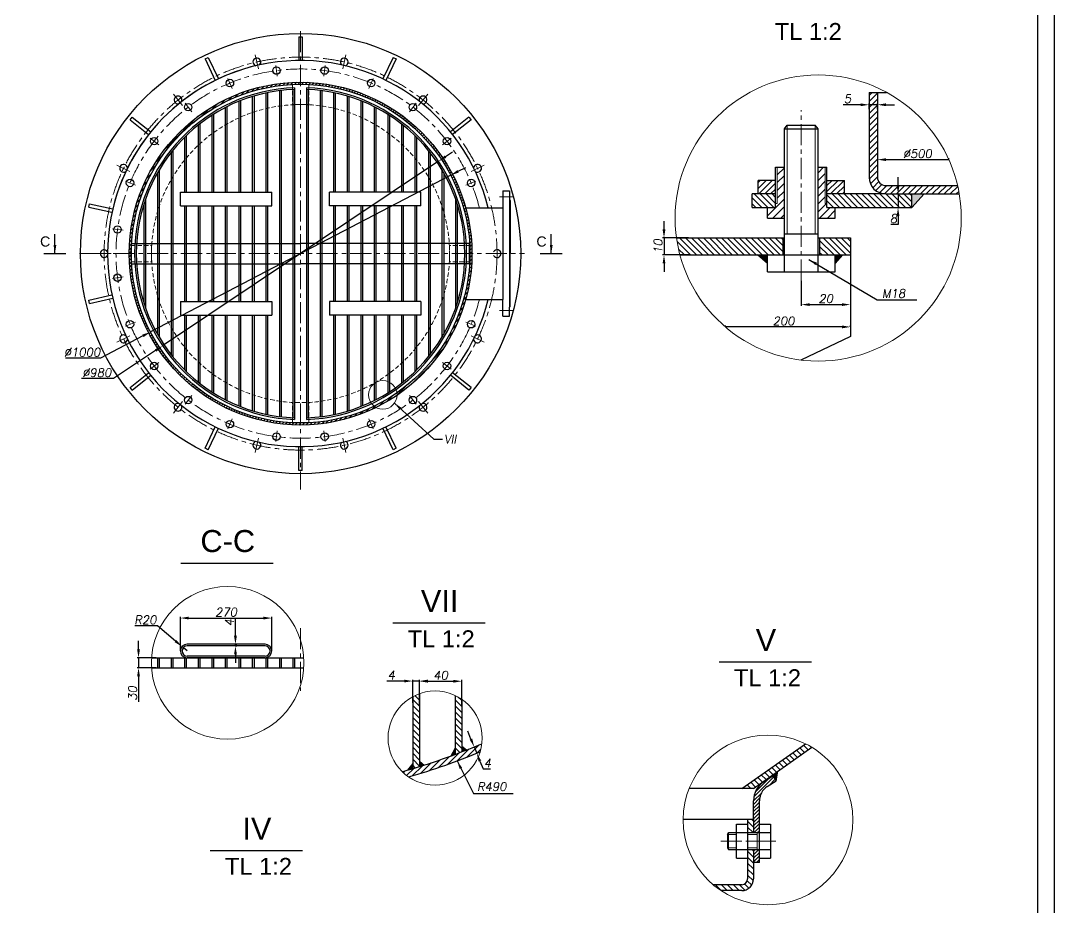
# Model space of a CAD drawing. Header units: inches. Extents: x -9 to 5931, y 0 to 8400.
# Drawn here: x 2879 to 5931, y 3223 to 5841 of the extents above; entities that cross this region are included whole.
import ezdxf

# ---------------------------------------------------------------- set-up
doc = ezdxf.new("R2010")
doc.units = ezdxf.units.IN
doc.header["$LTSCALE"] = 50
doc.header["$MEASUREMENT"] = 0
doc.linetypes.add('CENTER', pattern=[2, 1.25, -0.25, 0.25, -0.25])
doc.linetypes.add('HIDDEN', pattern=[0.375, 0.25, -0.125])
doc.layers.get('0').update_dxf_attribs({"plot": 0})
for name, color, linetype, lineweight in [('Dam', 2, 'Continuous', 30), ('Khuat', 6, 'HIDDEN', 13), ('kthuoc', 3, 'Continuous', 13), ('manh', 4, 'Continuous', 13), ('Tam', 1, 'CENTER', 13)]:
    doc.layers.add(name, color=color, linetype=linetype, lineweight=lineweight)
doc.styles.add('chu2.5', font='txt.shx', dxfattribs={"oblique": 10, "height": 25})
doc.styles.add('chu50', font='VNARIAL.ttf', dxfattribs={"height": 50})
doc.styles.add('chu65', font='VNARIAL.ttf', dxfattribs={"height": 65})
doc.dimstyles.new('Copy of kichthuoc2.5', dxfattribs={"dimtxt": 25, "dimasz": 25, "dimexe": 4, "dimexo": 0, "dimgap": 5, "dimtad": 1, "dimdec": 0, "dimzin": 0, "dimdsep": 46, "dimtxsty": 'chu2.5', "dimcen": 5, "dimclrd": 256, "dimclre": 256, "dimclrt": 256, "dimadec": 0, "dimazin": 0, "dimtfac": 1, "dimtdec": 0, "dimtmove": 0, "dimatfit": 0, "dimfxl": 0, "dimtolj": 1, "dimtzin": 0, "dimarcsym": 0})
doc.dimstyles.new('kichthuoc2.5', dxfattribs={"dimtxt": 25, "dimasz": 25, "dimexe": 4, "dimexo": 0, "dimgap": 5, "dimtad": 1, "dimtoh": 1, "dimdec": 0, "dimzin": 0, "dimdsep": 46, "dimtxsty": 'chu2.5', "dimcen": 5, "dimclrd": 256, "dimclre": 256, "dimclrt": 256, "dimadec": 0, "dimazin": 0, "dimtfac": 1, "dimtdec": 0, "dimtmove": 0, "dimatfit": 0, "dimfxl": 0, "dimtolj": 1, "dimtzin": 0, "dimarcsym": 0})
pattern_1 = [(45, (22835.067, -263.662), (-8.838835, 8.838835), [])]
pattern_2 = [(45, (-20.5485, 478.963), (-5.303301, 5.303301), [])]

# ---------------------------------------------------------------- blocks, each defined once
blk = doc.blocks.new('*D56')
at = {"layer": 'DEFPOINTS', "color": 0}
for p in [(4148.6, 5384.5), (3262.1, 4921.7)]:
    blk.add_point(p, dxfattribs=at)
at = {"layer": 'kthuoc', "lineweight": -2}
for p, q in [((4170.7, 5396.1), (4192.9, 5407.7)), ((4148.6, 5384.5), (3262.1, 4921.7)), ((3240, 4910.1), (3114.6, 4844.6)), ((3114.6, 4844.6), (3011.5, 4844.6))]:
    blk.add_line(p, q, dxfattribs=at)
at = {"layer": 'kthuoc'}
for points in [[(4168.8, 5399.8), (4172.7, 5392.4), (4148.6, 5384.5)], [(3238, 4913.8), (3241.9, 4906.4), (3262.1, 4921.7)]]:
    blk.add_solid(points, dxfattribs=at)
at = {"layer": 'kthuoc', "insert": (3060.5, 4862.1), "char_height": 25, "attachment_point": 5, "style": 'chu2.5'}
blk.add_mtext('\\A1;∅1000', dxfattribs=at)
blk = doc.blocks.new('*D55')
at = {"layer": 'DEFPOINTS', "color": 0}
for p in [(4112.7, 5425.5), (3298, 4880.7)]:
    blk.add_point(p, dxfattribs=at)
at = {"layer": 'kthuoc', "lineweight": -2}
for p, q in [((4133.5, 5439.4), (4154.2, 5453.3)), ((4112.7, 5425.5), (3298, 4880.7)), ((3277.3, 4866.8), (3153.5, 4784)), ((3153.5, 4784), (3058.8, 4784))]:
    blk.add_line(p, q, dxfattribs=at)
at = {"layer": 'kthuoc'}
for points in [[(4131.1, 5442.8), (4135.8, 5435.9), (4112.7, 5425.5)], [(3274.9, 4870.3), (3279.6, 4863.4), (3298, 4880.7)]]:
    blk.add_solid(points, dxfattribs=at)
at = {"layer": 'kthuoc', "insert": (3103.6, 4801.5), "char_height": 25, "attachment_point": 5, "style": 'chu2.5'}
blk.add_mtext('\\A1;∅980', dxfattribs=at)
blk = doc.blocks.new('*D54')
at = {"layer": 'DEFPOINTS', "color": 0}
for p in [(3513.1, 4000), (3513.1, 4000), (3513.1, 3995)]:
    blk.add_point(p, dxfattribs=at)
at = {"layer": 'kthuoc', "lineweight": -2}
for p, q in [((3513.1, 4025), (3513.1, 4076.7)), ((3513.1, 4000), (3517.1, 4000)), ((3513.1, 3995), (3513.1, 4000)), ((3513.1, 3995), (3517.1, 3995)), ((3513.1, 3970), (3513.1, 3945))]:
    blk.add_line(p, q, dxfattribs=at)
at = {"layer": 'kthuoc'}
for points in [[(3508.9, 4025), (3517.3, 4025), (3513.1, 4000)], [(3508.9, 3970), (3517.3, 3970), (3513.1, 3995)]]:
    blk.add_solid(points, dxfattribs=at)
at = {"layer": 'kthuoc', "insert": (3495.6, 4063.4), "char_height": 25, "attachment_point": 5, "rotation": 90, "style": 'chu2.5'}
blk.add_mtext('\\A1;4', dxfattribs=at)
blk = doc.blocks.new('*D53')
at = {"layer": 'DEFPOINTS', "color": 0}
for p in [(3620.4, 4077.2), (3350.4, 3980), (3620.4, 3980)]:
    blk.add_point(p, dxfattribs=at)
at = {"layer": 'kthuoc', "lineweight": -2}
for p, q in [((3350.4, 3980), (3350.4, 4081.2)), ((3375.4, 4077.2), (3595.4, 4077.2)), ((3620.4, 3980), (3620.4, 4081.2))]:
    blk.add_line(p, q, dxfattribs=at)
at = {"layer": 'kthuoc'}
for points in [[(3375.4, 4081.4), (3375.4, 4073), (3350.4, 4077.2)], [(3595.4, 4081.4), (3595.4, 4073), (3620.4, 4077.2)]]:
    blk.add_solid(points, dxfattribs=at)
at = {"layer": 'kthuoc', "insert": (3485.4, 4094.7), "char_height": 25, "attachment_point": 5, "style": 'chu2.5'}
blk.add_mtext('\\A1;270', dxfattribs=at)
blk = doc.blocks.new('*D52')
at = {"layer": 'DEFPOINTS', "color": 0}
for p in [(3355.2, 3993), (3370.4, 3980)]:
    blk.add_point(p, dxfattribs=at)
at = {"layer": 'kthuoc', "lineweight": -2}
for p, q in [((3283.4, 4054.3), (3215.9, 4054.3)), ((3336.1, 4009.3), (3283.4, 4054.3)), ((3370.4, 3980), (3355.2, 3993))]:
    blk.add_line(p, q, dxfattribs=at)
at = {"layer": 'kthuoc'}
blk.add_solid([(3338.8, 4012.4), (3333.4, 4006.1), (3355.2, 3993)], dxfattribs=at)
at = {"layer": 'kthuoc', "insert": (3247.2, 4071.8), "char_height": 25, "attachment_point": 5, "style": 'chu2.5'}
blk.add_mtext('\\A1;R20', dxfattribs=at)
blk = doc.blocks.new('*D51')
at = {"layer": 'DEFPOINTS', "color": 0}
for p in [(3279.5, 3960), (3226.9, 3930), (3279.5, 3930)]:
    blk.add_point(p, dxfattribs=at)
at = {"layer": 'kthuoc', "lineweight": -2}
for p, q in [((3226.9, 3985), (3226.9, 4010)), ((3279.5, 3960), (3222.9, 3960)), ((3226.9, 3960), (3226.9, 3930)), ((3279.5, 3930), (3222.9, 3930)), ((3226.9, 3905), (3226.9, 3829.6))]:
    blk.add_line(p, q, dxfattribs=at)
at = {"layer": 'kthuoc'}
for points in [[(3222.8, 3985), (3231.1, 3985), (3226.9, 3960)], [(3222.8, 3905), (3231.1, 3905), (3226.9, 3930)]]:
    blk.add_solid(points, dxfattribs=at)
at = {"layer": 'kthuoc', "insert": (3209.4, 3854.8), "char_height": 25, "attachment_point": 5, "rotation": 90, "style": 'chu2.5'}
blk.add_mtext('\\A1;30', dxfattribs=at)
blk = doc.blocks.new('*D4')
at = {"layer": 'DEFPOINTS', "color": 0}
for p in [(4207.1, 3692.5), (4214.6, 3674), (4225.4, 3678.3)]:
    blk.add_point(p, dxfattribs=at)
at = {"layer": 'manh', "lineweight": -2}
for p, q in [((4208.5, 3720), (4199.1, 3743.2)), ((4207.1, 3692.5), (4221.6, 3698.3)), ((4217.9, 3696.8), (4225.4, 3678.3)), ((4214.6, 3674), (4229.1, 3679.8)), ((4234.7, 3655.1), (4244.1, 3631.9)), ((4244.1, 3631.9), (4265.8, 3631.9))]:
    blk.add_line(p, q, dxfattribs=at)
at = {"layer": 'manh'}
for points in [[(4212.3, 3721.6), (4204.6, 3718.4), (4217.9, 3696.8)], [(4238.6, 3656.7), (4230.9, 3653.6), (4225.4, 3678.3)]]:
    blk.add_solid(points, dxfattribs=at)
at = {"layer": 'manh', "insert": (4257.4, 3649.4), "char_height": 25, "attachment_point": 5, "style": 'chu2.5'}
blk.add_mtext('\\A1;4', dxfattribs=at)
blk = doc.blocks.new('*D34')
at = {"layer": 'DEFPOINTS', "color": 0}
for p in [(4036.5, 3891.3), (4036.5, 3827.1), (4056.5, 3820.8)]:
    blk.add_point(p, dxfattribs=at)
at = {"layer": 'manh', "lineweight": -2}
for p, q in [((4011.5, 3891.3), (3959.8, 3891.3)), ((4036.5, 3827.1), (4036.5, 3895.3)), ((4056.5, 3891.3), (4036.5, 3891.3)), ((4056.5, 3820.8), (4056.5, 3895.3)), ((4081.5, 3891.3), (4106.5, 3891.3))]:
    blk.add_line(p, q, dxfattribs=at)
at = {"layer": 'manh'}
for points in [[(4011.5, 3895.4), (4011.5, 3887.1), (4036.5, 3891.3)], [(4081.5, 3895.4), (4081.5, 3887.1), (4056.5, 3891.3)]]:
    blk.add_solid(points, dxfattribs=at)
at = {"layer": 'manh', "insert": (3973.2, 3908.8), "char_height": 25, "attachment_point": 5, "style": 'chu2.5'}
blk.add_mtext('\\A1;4', dxfattribs=at)
blk = doc.blocks.new('*D33')
at = {"layer": 'DEFPOINTS', "color": 0}
for p in [(4181.5, 3890.7), (4056.5, 3820.8), (4181.5, 3820.8)]:
    blk.add_point(p, dxfattribs=at)
at = {"layer": 'manh', "lineweight": -2}
for p, q in [((4056.5, 3820.8), (4056.5, 3894.7)), ((4081.5, 3890.7), (4156.5, 3890.7)), ((4181.5, 3820.8), (4181.5, 3894.7))]:
    blk.add_line(p, q, dxfattribs=at)
at = {"layer": 'manh'}
for points in [[(4081.5, 3894.9), (4081.5, 3886.5), (4056.5, 3890.7)], [(4156.5, 3894.9), (4156.5, 3886.5), (4181.5, 3890.7)]]:
    blk.add_solid(points, dxfattribs=at)
at = {"layer": 'manh', "insert": (4119, 3908.2), "char_height": 25, "attachment_point": 5, "style": 'chu2.5'}
blk.add_mtext('\\A1;40', dxfattribs=at)
blk = doc.blocks.new('*D26')
at = {"layer": 'DEFPOINTS', "color": 0}
for p in [(5183.7, 5073), (5328.7, 5073), (5328.7, 5002.5)]:
    blk.add_point(p, dxfattribs=at)
at = {"layer": 'manh', "lineweight": -2}
for p, q in [((5183.7, 5073), (5183.7, 4998.5)), ((5328.7, 5073), (5328.7, 4998.5)), ((5208.7, 5002.5), (5303.7, 5002.5))]:
    blk.add_line(p, q, dxfattribs=at)
at = {"layer": 'manh'}
for points in [[(5208.7, 5006.7), (5208.7, 4998.3), (5183.7, 5002.5)], [(5303.7, 5006.7), (5303.7, 4998.3), (5328.7, 5002.5)]]:
    blk.add_solid(points, dxfattribs=at)
at = {"layer": 'manh', "insert": (5256.2, 5020), "char_height": 25, "attachment_point": 5, "style": 'chu2.5'}
blk.add_mtext('\\A1;20', dxfattribs=at)
blk = doc.blocks.new('*D25')
at = {"layer": 'DEFPOINTS', "color": 0}
for p in [(4959.5, 4936.7), (4959.5, 4936.7), (5328.7, 4936.7)]:
    blk.add_point(p, dxfattribs=at)
at = {"layer": 'manh', "lineweight": -2}
for p, q in [((4959.5, 4936.7), (4959.5, 4940.7)), ((5303.7, 4936.7), (4959.5, 4936.7)), ((5328.7, 4936.7), (5328.7, 4940.7))]:
    blk.add_line(p, q, dxfattribs=at)
at = {"layer": 'manh'}
blk.add_solid([(5303.7, 4940.9), (5303.7, 4932.5), (5328.7, 4936.7)], dxfattribs=at)
at = {"layer": 'manh', "insert": (5131.6, 4954.2), "char_height": 25, "attachment_point": 5, "style": 'chu2.5'}
blk.add_mtext('\\A1;200', dxfattribs=at)
blk = doc.blocks.new('_None')
blk = doc.blocks.new('*D3')
at = {"layer": 'DEFPOINTS', "color": 0}
for p in [(5469, 5329.1), (5438.3, 5289.1), (5469.4, 5289.1)]:
    blk.add_point(p, dxfattribs=at)
at = {"layer": 'manh', "lineweight": -2}
for p, q in [((5469.4, 5354.1), (5469.4, 5379.1)), ((5469, 5329.1), (5473.4, 5329.1)), ((5469.4, 5329.1), (5469.4, 5289.1)), ((5438.3, 5289.1), (5473.4, 5289.1)), ((5469.4, 5264.1), (5469.4, 5239.1)), ((5469.4, 5239.1), (5447.8, 5239.1))]:
    blk.add_line(p, q, dxfattribs=at)
at = {"layer": 'manh'}
for points in [[(5465.3, 5354.1), (5473.6, 5354.1), (5469.4, 5329.1)], [(5465.3, 5264.1), (5473.6, 5264.1), (5469.4, 5289.1)]]:
    blk.add_solid(points, dxfattribs=at)
at = {"layer": 'manh', "insert": (5456.1, 5256.6), "char_height": 25, "attachment_point": 5, "style": 'chu2.5'}
blk.add_mtext('\\A1;8', dxfattribs=at)
blk = doc.blocks.new('*D24')
at = {"layer": 'DEFPOINTS', "color": 0}
for p in [(5383.7, 5592.5), (5383.7, 5579.8), (5408.7, 5579.8)]:
    blk.add_point(p, dxfattribs=at)
at = {"layer": 'manh', "lineweight": -2}
for p, q in [((5358.7, 5592.5), (5307, 5592.5)), ((5383.7, 5579.8), (5383.7, 5596.5)), ((5408.7, 5592.5), (5383.7, 5592.5)), ((5408.7, 5579.8), (5408.7, 5596.5)), ((5433.7, 5592.5), (5458.7, 5592.5))]:
    blk.add_line(p, q, dxfattribs=at)
at = {"layer": 'manh'}
for points in [[(5358.7, 5596.6), (5358.7, 5588.3), (5383.7, 5592.5)], [(5433.7, 5596.6), (5433.7, 5588.3), (5408.7, 5592.5)]]:
    blk.add_solid(points, dxfattribs=at)
at = {"layer": 'manh', "insert": (5320.4, 5610), "char_height": 25, "attachment_point": 5, "style": 'chu2.5'}
blk.add_mtext('\\A1;5', dxfattribs=at)
blk = doc.blocks.new('*D2')
at = {"layer": 'DEFPOINTS', "color": 0}
for p in [(5408.7, 5591.5), (5619.2, 5430.5), (5619.2, 5430.5)]:
    blk.add_point(p, dxfattribs=at)
at = {"layer": 'manh', "lineweight": -2}
for p, q in [((5408.7, 5591.5), (5408.7, 5426.5)), ((5619.2, 5430.5), (5619.2, 5434.5)), ((5433.7, 5430.5), (5619.2, 5430.5))]:
    blk.add_line(p, q, dxfattribs=at)
at = {"layer": 'manh'}
blk.add_solid([(5433.7, 5434.6), (5433.7, 5426.3), (5408.7, 5430.5)], dxfattribs=at)
at = {"layer": 'manh', "insert": (5526.5, 5448), "char_height": 25, "attachment_point": 5, "style": 'chu2.5'}
blk.add_mtext('\\A1;%%c500', dxfattribs=at)
blk = doc.blocks.new('*D23')
at = {"layer": 'DEFPOINTS', "color": 0}
for p in [(4851.2, 5199.3), (4778.4, 5149.3), (4853.3, 5149.3)]:
    blk.add_point(p, dxfattribs=at)
at = {"layer": 'manh', "lineweight": -2}
for p, q in [((4778.4, 5224.3), (4778.4, 5249.3)), ((4851.2, 5199.3), (4774.4, 5199.3)), ((4778.4, 5199.3), (4778.4, 5149.3)), ((4853.3, 5149.3), (4774.4, 5149.3)), ((4778.4, 5124.3), (4778.4, 5099.3))]:
    blk.add_line(p, q, dxfattribs=at)
at = {"layer": 'manh'}
for points in [[(4774.2, 5224.3), (4782.5, 5224.3), (4778.4, 5199.3)], [(4774.2, 5124.3), (4782.5, 5124.3), (4778.4, 5149.3)]]:
    blk.add_solid(points, dxfattribs=at)
at = {"layer": 'manh', "insert": (4760.9, 5174.3), "char_height": 25, "attachment_point": 5, "rotation": 90, "style": 'chu2.5'}
blk.add_mtext('\\A1;10', dxfattribs=at)

msp = doc.modelspace()

# ---------------------------------------------------------------- hatches: boundary and pattern name
at = {"layer": 'kthuoc'}
h = msp.add_hatch(dxfattribs=at)
h.set_pattern_fill('ANSI31', color=256, scale=60, style=0)
h.set_pattern_definition([(45, (0, -304.732), (-5.303301, 5.303301), [])])
edge = h.paths.add_edge_path(flags=16)
edge.add_arc((3705.4, 5153.1), 500, 0, 360)
edge = h.paths.add_edge_path()
edge.add_arc((3705.4, 5153.1), 506, 0, 360)
h = msp.add_hatch(dxfattribs=at)
h.set_pattern_fill('ANSI31', color=256, scale=100, angle=90, style=0)
h.paths.add_polyline_path([(5215.1, 3695.7, 0.021115), (5196.5, 3705.9), (5008.6, 3574.2), (5042.8, 3574.2)])
h = msp.add_hatch(dxfattribs=at)
h.set_pattern_fill('ANSI31', color=256, scale=60, style=0)
h.set_pattern_definition(pattern_2)
h.paths.add_polyline_path([(5060.3, 3537.8, -0.252264), (5082.8, 3579.6), (5109.1, 3596.9), (5099.5, 3611.5), (5073.2, 3594.2, 0.252264), (5042.8, 3537.8), (5042.8, 3482.5), (5042.8, 3443.7), (5060.3, 3443.7)])
msp.add_hatch(color=256, dxfattribs=at).paths.add_polyline_path([(5114.7, 3624.9), (5096.3, 3611.9), (5097.5, 3610.2), (5099.5, 3611.5), (5109.1, 3596.9)])
h = msp.add_hatch(dxfattribs=at)
h.set_pattern_fill('ANSI31', color=256, scale=100, angle=90, style=0)
h.paths.add_polyline_path([(5042.8, 3482.5), (5025.3, 3482.5), (5025.3, 3443.7), (5042.8, 3443.7)])
h = msp.add_hatch(dxfattribs=at)
h.set_pattern_fill('ANSI31', color=256, scale=100, angle=90, style=0)
h.paths.add_polyline_path([(5042.8, 3307.5), (5042.8, 3393.7), (5025.3, 3393.7), (5025.3, 3368.7), (5025.3, 3307.5, -0.414214), (5007.8, 3290), (4923.7, 3290, 0.029148), (4947.1, 3272.5), (5007.8, 3272.5, 0.414214)])
h = msp.add_hatch(dxfattribs=at)
h.set_pattern_fill('ANSI31', color=256, scale=60, style=0)
h.set_pattern_definition(pattern_2)
h.paths.add_polyline_path([(5060.3, 3393.7), (5042.8, 3393.7), (5042.8, 3355.3), (5060.3, 3355.3)])
at = {"layer": 'manh'}
h = msp.add_hatch(dxfattribs=at)
h.set_pattern_fill('ANSI31', color=256, scale=100, style=0)
h.set_pattern_definition(pattern_1)
h.paths.add_polyline_path([(5408.7, 5629.1), (5383.7, 5629.1), (5383.7, 5379.1, 0.414214), (5433.7, 5329.1), (5650, 5329.1, 0.0151), (5645, 5354.1), (5433.7, 5354.1, -0.414214), (5408.7, 5379.1)])
h = msp.add_hatch(dxfattribs=at)
h.set_pattern_fill('ANSI31', color=256, scale=130, style=0)
h.set_pattern_definition([(45, (22835.067, -263.662), (-11.490485, 11.490485), [])])
h.paths.add_polyline_path([(5133.7, 5301), (5107.9, 5301), (5107.9, 5289.1), (5083.7, 5289.1), (5083.7, 5258), (5133.7, 5258)])
h.paths.add_polyline_path([(5133.7, 5407.8), (5112.9, 5407.8), (5112.9, 5301), (5133.7, 5301)])
h.paths.add_polyline_path([(5254.5, 5407.8), (5233.7, 5407.8), (5233.7, 5301), (5254.5, 5301)])
h.paths.add_polyline_path([(5259.5, 5289.1), (5259.5, 5301), (5233.7, 5301), (5233.7, 5258), (5283.7, 5258), (5283.7, 5289.1)])
h = msp.add_hatch(dxfattribs=at)
h.set_pattern_fill('ANSI31', color=256, scale=100, style=0)
h.set_pattern_definition(pattern_1)
h.paths.add_polyline_path([(5056.1, 5369.1), (5056.1, 5329.1), (5107.9, 5329.1), (5107.9, 5369.1)])
h.paths.add_polyline_path([(5259.5, 5369.1), (5259.5, 5329.1), (5311.3, 5329.1), (5311.3, 5369.1)])
h = msp.add_hatch(dxfattribs=at)
h.set_pattern_fill('ANSI31', color=256, scale=100, angle=90, style=0)
h.set_pattern_definition([(135, (22835.067, -263.662), (-8.838835, -8.838835), [])])
h.paths.add_polyline_path([(5509.7, 5289.1), (5509.7, 5329.1), (5433.7, 5329.1), (5259.5, 5329.1), (5259.5, 5289.1)])
h.paths.add_polyline_path([(5038.5, 5289.1), (5107.9, 5289.1), (5107.9, 5329.1), (5038.5, 5329.1)])
for points in [[(5546.1, 5329.1), (5509.7, 5329.1), (5509.7, 5289.1)], [(5083.7, 5149.3), (5054, 5149.3), (5083.7, 5124.3)], [(5306, 5149.3), (5283.7, 5149.3), (5283.7, 5124.3)], [(4161.5, 3693.9), (4148.9, 3670, 0.001741), (4161.5, 3674.7)], [(4181.5, 3682.3, 0.001949), (4195.5, 3687.8), (4181.5, 3699.1)], [(4036.5, 3647.9), (4020.6, 3628, 0.002145), (4036.5, 3632.6)], [(4069.9, 3642.9), (4056.5, 3654.4), (4056.5, 3638.7, 0.001817)]]:
    msp.add_hatch(color=256, dxfattribs=at).paths.add_polyline_path(points)
h = msp.add_hatch(dxfattribs=at)
h.set_pattern_fill('ANSI31', color=256, scale=100, angle=90, style=0)
h.paths.add_polyline_path([(5129.5, 5149.3), (5129.5, 5199.3), (4815.4, 5199.3, 0.030223), (4825.6, 5149.3)])
h.paths.add_polyline_path([(5328.7, 5149.3), (5328.7, 5199.3), (5237.9, 5199.3), (5237.9, 5149.3)])
h = msp.add_hatch(dxfattribs=at)
h.set_pattern_fill('ANSI31', color=256, scale=100, angle=90, style=0)
h.set_pattern_definition([(135, (23532.133, -243.711), (-8.838835, -8.838835), [])])
h.paths.add_polyline_path([(4056.5, 3854, 0.039435), (4036.5, 3845.2), (4036.5, 3632.6, 0.00271), (4056.5, 3638.7)])
h.paths.add_polyline_path([(4181.5, 3837.3, 0.041589), (4161.5, 3848.8), (4161.5, 3674.7, 0.002775), (4181.5, 3682.3)])
h = msp.add_hatch(dxfattribs=at)
h.set_pattern_fill('ANSI31', color=256, scale=100, style=0)
h.set_pattern_definition([(45, (23532.133, -243.711), (-8.838835, 8.838835), [])])
h.paths.add_polyline_path([(4005.5, 3623.6, 0.043933), (4024.4, 3608.2, 0.028728), (4235.4, 3682.5, 0.043933), (4240.4, 3706.3, -0.032318)])

# ---------------------------------------------------------------- linework, layer by layer
msp.add_lwpolyline([(-9.2, 0), (-9.2, 8400), (5930.8, 8400), (5930.8, 0), (-9.2, 0)], close=True)
at = {"layer": 'Dam'}
for p, q in [((5880.8, 8350), (5880.8, 50)), ((3700.4, 5793.1), (3700.4, 5723.1)), ((3700.4, 5793.1), (3710.4, 5793.1)), ((3710.4, 5793.1), (3710.4, 5723.1)), ((3423.2, 5727.6), (3432.2, 5731.9)), ((3423.2, 5727.6), (3453.6, 5664.5)), ((3432.2, 5731.9), (3462.6, 5668.8)), ((3978.5, 5731.9), (3948.2, 5668.8)), ((3987.6, 5727.6), (3957.2, 5664.5)), ((3978.5, 5731.9), (3987.6, 5727.6)), ((3562.9, 5616.7), (3562.9, 5427.5)), ((3567.9, 5618.2), (3567.9, 5427.5)), ((3602.9, 5627.1), (3602.9, 5334.4)), ((3607.9, 5628.2), (3607.9, 5334.4)), ((3642.9, 5634.1), (3642.9, 4672.1)), ((3647.9, 5634.7), (3647.9, 4671.5)), ((3682.9, 5637.6), (3682.9, 4668.6)), ((3687.9, 5642.8), (3687.9, 4663.4)), ((3722.9, 5642.8), (3722.9, 4663.4)), ((3727.9, 5637.6), (3727.9, 4668.6)), ((3762.9, 5634.7), (3762.9, 4671.5)), ((3767.9, 5634.1), (3767.9, 4672.1)), ((3802.9, 5628.2), (3802.9, 5334.4)), ((3807.9, 5627.1), (3807.9, 5334.4)), ((3842.9, 5618.2), (3842.9, 5427.5)), ((3847.9, 5616.7), (3847.9, 5427.5)), ((5383.7, 5629.1), (5383.7, 5379.1)), ((5383.7, 5629.1), (5435.4, 5629.1)), ((5408.7, 5629.1), (5408.7, 5379.1)), ((3487.9, 5586.6), (3487.9, 5427.5)), ((3522.9, 5602.5), (3522.9, 5427.5)), ((3527.9, 5604.5), (3527.9, 5427.5)), ((3882.9, 5604.5), (3882.9, 5427.5)), ((3887.9, 5602.5), (3887.9, 5427.5)), ((3922.9, 5586.6), (3922.9, 5427.5)), ((3201.9, 5548.2), (3208.1, 5556)), ((3208.1, 5556), (3262.9, 5512.4)), ((3442.9, 5560.9), (3442.9, 5427.5)), ((3447.9, 5564.1), (3447.9, 5427.5)), ((3482.9, 5584.1), (3482.9, 5427.5)), ((3927.9, 5584.1), (3927.9, 5427.5)), ((3962.9, 5564.1), (3962.9, 5427.5)), ((3967.9, 5560.9), (3967.9, 5427.5)), ((4202.6, 5556), (4147.9, 5512.4)), ((4202.6, 5556), (4208.9, 5548.2)), ((3201.9, 5548.2), (3256.6, 5504.6)), ((3402.9, 5532.2), (3402.9, 5427.5)), ((3407.9, 5536.1), (3407.9, 5427.5)), ((4002.9, 5536.1), (4002.9, 5427.5)), ((4007.9, 5532.2), (4007.9, 5427.5)), ((4208.9, 5548.2), (4154.1, 5504.6)), ((5133.7, 5521.9), (5142.3, 5532.3)), ((5142.3, 5532.3), (5225.1, 5532.3)), ((5233.7, 5521.9), (5225.1, 5532.3)), ((3362.9, 5496.5), (3362.9, 5427.5)), ((3367.9, 5501.4), (3367.9, 5427.5)), ((4042.9, 5501.4), (4042.9, 5427.5)), ((4047.9, 5496.5), (4047.9, 5427.5)), ((5133.7, 5521.9), (5233.7, 5521.9)), ((5133.7, 5099.3), (5133.7, 5521.9)), ((5233.7, 5099.3), (5233.7, 5521.9)), ((3322.9, 5451.3), (3322.9, 5427.5)), ((3327.9, 5457.6), (3327.9, 5427.5)), ((4082.9, 5457.6), (4082.9, 5427.5)), ((4087.9, 5451.3), (4087.9, 5427.5)), ((3322.9, 5427.5), (3322.9, 4854.9)), ((3327.9, 5427.5), (3327.9, 4848.6)), ((3362.9, 5427.5), (3362.9, 5334.4)), ((3367.9, 5427.5), (3367.9, 5334.4)), ((3402.9, 5427.5), (3402.9, 5334.4)), ((3407.9, 5427.5), (3407.9, 5334.4)), ((3442.9, 5427.5), (3442.9, 5334.4)), ((3447.9, 5427.5), (3447.9, 5334.4)), ((3482.9, 5427.5), (3482.9, 5334.4)), ((3487.9, 5427.5), (3487.9, 5334.4)), ((3522.9, 5427.5), (3522.9, 5334.4)), ((3527.9, 5427.5), (3527.9, 5334.4)), ((3562.9, 5427.5), (3562.9, 5334.4)), ((3567.9, 5427.5), (3567.9, 5334.4)), ((3842.9, 5427.5), (3842.9, 5334.4)), ((3847.9, 5427.5), (3847.9, 5334.4)), ((3882.9, 5427.5), (3882.9, 5334.4)), ((3887.9, 5427.5), (3887.9, 5334.4)), ((3922.9, 5427.5), (3922.9, 5334.4)), ((3927.9, 5427.5), (3927.9, 5334.4)), ((3962.9, 5427.5), (3962.9, 5334.4)), ((3967.9, 5427.5), (3967.9, 5334.4)), ((4002.9, 5427.5), (4002.9, 5334.4)), ((4007.9, 5427.5), (4007.9, 5334.4)), ((4042.9, 5427.5), (4042.9, 5334.4)), ((4047.9, 5427.5), (4047.9, 5334.4)), ((4082.9, 5427.5), (4082.9, 4848.6)), ((4087.9, 5427.5), (4087.9, 4854.9)), ((5107.9, 5407.8), (5133.7, 5407.8)), ((5107.9, 5289.1), (5107.9, 5407.8)), ((5233.7, 5407.8), (5259.5, 5407.8)), ((5259.5, 5289.1), (5259.5, 5407.8)), ((3282.9, 5391.3), (3282.9, 4914.9)), ((3287.9, 5399.9), (3287.9, 4906.3)), ((4122.9, 5399.9), (4122.9, 4906.3)), ((4127.9, 5391.3), (4127.9, 4914.9)), ((5107.9, 5369.1), (5056.1, 5369.1)), ((5056.1, 5329.1), (5056.1, 5369.1)), ((5259.5, 5369.1), (5311.3, 5369.1)), ((5311.3, 5329.1), (5311.3, 5369.1)), ((5433.7, 5354.1), (5645, 5354.1)), ((3247.9, 5314.1), (3247.9, 4992.1)), ((3350.4, 5294.4), (3350.4, 5334.4)), ((3350.4, 5334.4), (3620.4, 5334.4)), ((3620.4, 5294.4), (3620.4, 5334.4)), ((4060.4, 5334.4), (3790.4, 5334.4)), ((3790.4, 5294.4), (3790.4, 5334.4)), ((4060.4, 5294.4), (4060.4, 5334.4)), ((4162.9, 5314.1), (4162.9, 4992.1)), ((4302.5, 5338.1), (4302.5, 5018.1)), ((4302.5, 5338.1), (4322, 5338.1)), ((4322, 5338.1), (4322, 4994.6)), ((4322, 5311.6), (4324.5, 5309.1)), ((5107.9, 5329.1), (5038.5, 5329.1)), ((5038.5, 5289.1), (5038.5, 5329.1)), ((5433.7, 5329.1), (5259.5, 5329.1)), ((5433.7, 5329.1), (5650, 5329.1)), ((5509.7, 5289.1), (5546.1, 5329.1)), ((5509.7, 5289.1), (5509.7, 5329.1)), ((3080.3, 5290.6), (3082.5, 5300.4)), ((3080.3, 5290.6), (3148.6, 5275.1)), ((3082.5, 5300.4), (3150.8, 5284.8)), ((3242.9, 5299.1), (3242.9, 5007.1)), ((3350.4, 5294.4), (3620.4, 5294.4)), ((3362.9, 5294.4), (3362.9, 5011.8)), ((3367.9, 5294.4), (3367.9, 5011.8)), ((3402.9, 5294.4), (3402.9, 5011.8)), ((3407.9, 5294.4), (3407.9, 5011.8)), ((3442.9, 5294.4), (3442.9, 5011.8)), ((3447.9, 5294.4), (3447.9, 5011.8)), ((3482.9, 5294.4), (3482.9, 5011.8)), ((3487.9, 5294.4), (3487.9, 5011.8)), ((3522.9, 5294.4), (3522.9, 5011.8)), ((3527.9, 5294.4), (3527.9, 5011.8)), ((3562.9, 5294.4), (3562.9, 5011.8)), ((3567.9, 5294.4), (3567.9, 5011.8)), ((3602.9, 5294.4), (3602.9, 5011.8)), ((3607.9, 5294.4), (3607.9, 5011.8)), ((4060.4, 5294.4), (3790.4, 5294.4)), ((3802.9, 5294.4), (3802.9, 5011.8)), ((3807.9, 5294.4), (3807.9, 5011.8)), ((3842.9, 5294.4), (3842.9, 5011.8)), ((3847.9, 5294.4), (3847.9, 5011.8)), ((3882.9, 5294.4), (3882.9, 5011.8)), ((3887.9, 5294.4), (3887.9, 5011.8)), ((3922.9, 5294.4), (3922.9, 5011.8)), ((3927.9, 5294.4), (3927.9, 5011.8)), ((3962.9, 5294.4), (3962.9, 5011.8)), ((3967.9, 5294.4), (3967.9, 5011.8)), ((4002.9, 5294.4), (4002.9, 5011.8)), ((4007.9, 5294.4), (4007.9, 5011.8)), ((4042.9, 5294.4), (4042.9, 5011.8)), ((4047.9, 5294.4), (4047.9, 5011.8)), ((4167.9, 5299.1), (4167.9, 5007.1)), ((4193, 5288.1), (4302.5, 5288.1)), ((4324.5, 5309.1), (4324.5, 5153.1)), ((5038.5, 5289.1), (5107.9, 5289.1)), ((5083.7, 5258), (5083.7, 5289.1)), ((5259.5, 5289.1), (5509.7, 5289.1)), ((5283.7, 5258), (5283.7, 5289.1)), ((5083.7, 5258), (5133.7, 5258)), ((5233.7, 5258), (5283.7, 5258)), ((4815.4, 5199.3), (5133.7, 5199.3)), ((5129.5, 5199.3), (5129.5, 5149.3)), ((5133.7, 5211.9), (5233.7, 5211.9)), ((5233.7, 5199.3), (5328.7, 5199.3)), ((5237.9, 5199.3), (5237.9, 5149.3)), ((5328.7, 5199.3), (5328.7, 4908.5)), ((3206.3, 5123.2), (3206.3, 5183.2)), ((3206.3, 5183.1), (3705.4, 5183.1)), ((4204.5, 5183.1), (3705.4, 5183.1)), ((4204.5, 5123.2), (4204.5, 5183.2)), ((2947.5, 5153.1), (3012.7, 5153.1)), ((4324.5, 4997.1), (4324.5, 5153.1)), ((4412.9, 5153.1), (4478.1, 5153.1)), ((4825.6, 5149.3), (5328.7, 5149.3)), ((5083.7, 5124.3), (5054, 5149.3)), ((5083.7, 5099.3), (5083.7, 5149.3)), ((5283.7, 5124.3), (5306, 5149.3)), ((5283.7, 5099.3), (5283.7, 5149.3)), ((3206.3, 5123.1), (3705.4, 5123.1)), ((4204.5, 5123.1), (3705.4, 5123.1)), ((5083.7, 5099.3), (5283.7, 5099.3)), ((3080.3, 5015.6), (3148.6, 5031.1)), ((3082.5, 5005.8), (3080.3, 5015.6)), ((3082.5, 5005.8), (3150.8, 5021.4)), ((3350.4, 5011.8), (3620.4, 5011.8)), ((3350.4, 5011.8), (3350.4, 4971.8)), ((3620.4, 5011.8), (3620.4, 4971.8)), ((3790.4, 5011.8), (3790.4, 4971.8)), ((4060.4, 5011.8), (3790.4, 5011.8)), ((4060.4, 5011.8), (4060.4, 4971.8)), ((4193, 5018.1), (4302.5, 5018.1)), ((4302.5, 4968.1), (4302.5, 5018.1)), ((4322, 4994.6), (4324.5, 4997.1)), ((4322, 4968.1), (4322, 4994.6)), ((3350.4, 4971.8), (3620.4, 4971.8)), ((3362.9, 4971.8), (3362.9, 4809.7)), ((3367.9, 4971.8), (3367.9, 4804.8)), ((3402.9, 4971.8), (3402.9, 4774)), ((3407.9, 4971.8), (3407.9, 4770.1)), ((3442.9, 4971.8), (3442.9, 4745.3)), ((3447.9, 4971.8), (3447.9, 4742.1)), ((3482.9, 4971.8), (3482.9, 4722.2)), ((3487.9, 4971.8), (3487.9, 4719.6)), ((3522.9, 4971.8), (3522.9, 4703.7)), ((3527.9, 4971.8), (3527.9, 4701.8)), ((3562.9, 4971.8), (3562.9, 4689.5)), ((3567.9, 4971.8), (3567.9, 4688)), ((3602.9, 4971.8), (3602.9, 4679.1)), ((3607.9, 4971.8), (3607.9, 4678)), ((4060.4, 4971.8), (3790.4, 4971.8)), ((3802.9, 4971.8), (3802.9, 4678)), ((3807.9, 4971.8), (3807.9, 4679.1)), ((3842.9, 4971.8), (3842.9, 4688)), ((3847.9, 4971.8), (3847.9, 4689.5)), ((3882.9, 4971.8), (3882.9, 4701.8)), ((3887.9, 4971.8), (3887.9, 4703.7)), ((3922.9, 4971.8), (3922.9, 4719.6)), ((3927.9, 4971.8), (3927.9, 4722.2)), ((3962.9, 4971.8), (3962.9, 4742.1)), ((3967.9, 4971.8), (3967.9, 4745.3)), ((4002.9, 4971.8), (4002.9, 4770.1)), ((4007.9, 4971.8), (4007.9, 4774)), ((4042.9, 4971.8), (4042.9, 4804.8)), ((4047.9, 4971.8), (4047.9, 4809.7)), ((4302.5, 4968.1), (4322, 4968.1)), ((5328.7, 4908.5), (5182.6, 4838.7)), ((3201.9, 4758), (3256.6, 4801.6)), ((3208.1, 4750.2), (3262.9, 4793.8)), ((4202.6, 4750.2), (4147.9, 4793.8)), ((4208.9, 4758), (4154.1, 4801.6)), ((3208.1, 4750.2), (3201.9, 4758)), ((4208.9, 4758), (4202.6, 4750.2)), ((3423.2, 4578.7), (3453.6, 4641.7)), ((3987.6, 4578.7), (3957.2, 4641.7)), ((3432.2, 4574.3), (3462.6, 4637.4)), ((3978.5, 4574.3), (3948.2, 4637.4)), ((3432.2, 4574.3), (3423.2, 4578.7)), ((3700.4, 4513.1), (3700.4, 4583.1)), ((3710.4, 4513.1), (3710.4, 4583.1)), ((3987.6, 4578.7), (3978.5, 4574.3)), ((3710.4, 4513.1), (3700.4, 4513.1)), ((3352.2, 4239.5), (3624.8, 4239.5)), ((3977.8, 4062.9), (4250.4, 4062.9)), ((3991.8, 4062.9), (4132.7, 4062.9)), ((3600.4, 4000), (3370.4, 4000)), ((3355.4, 3980), (3355.4, 3980)), ((3600.4, 3995), (3370.4, 3995)), ((3615.4, 3980), (3615.4, 3980)), ((3265.3, 3960), (3714.8, 3960)), ((3282.9, 3960), (3282.9, 3930)), ((3287.9, 3960), (3287.9, 3930)), ((3322.9, 3960), (3322.9, 3930)), ((3327.9, 3960), (3327.9, 3930)), ((3362.9, 3960), (3362.9, 3930)), ((3367.9, 3960), (3367.9, 3930)), ((3600.4, 3965), (3370.4, 3965)), ((3600.4, 3960), (3370.4, 3960)), ((3402.9, 3960), (3402.9, 3930)), ((3407.9, 3960), (3407.9, 3930)), ((3442.9, 3960), (3442.9, 3930)), ((3447.9, 3960), (3447.9, 3930)), ((3482.9, 3960), (3482.9, 3930)), ((3487.9, 3960), (3487.9, 3930)), ((3522.9, 3960), (3522.9, 3930)), ((3527.9, 3960), (3527.9, 3930)), ((3562.9, 3960), (3562.9, 3930)), ((3567.9, 3960), (3567.9, 3930)), ((3602.9, 3960), (3602.9, 3930)), ((3607.9, 3960), (3607.9, 3930)), ((3642.9, 3960), (3642.9, 3930)), ((3647.9, 3960), (3647.9, 3930)), ((3682.9, 3960), (3682.9, 3930)), ((3687.9, 3960), (3687.9, 3930)), ((4941.2, 3947.9), (5213.8, 3947.9)), ((4955.2, 3947.9), (5096.1, 3947.9)), ((3265.3, 3930), (3714.8, 3930)), ((4056.5, 3854), (4056.5, 3638.7)), ((4161.5, 3848.8), (4161.5, 3674.7)), ((4036.5, 3845.2), (4036.5, 3632.6)), ((4181.5, 3837.3), (4181.5, 3682.3)), ((5008.6, 3574.2), (5196.5, 3705.9)), ((5042.8, 3574.2), (5215.1, 3695.7)), ((5073.2, 3594.2), (5099.5, 3611.5)), ((5099.5, 3611.5), (5109.1, 3596.9)), ((5042.8, 3574.2), (4852.6, 3574.2)), ((5082.8, 3579.6), (5109.1, 3596.9)), ((5042.8, 3482.5), (5042.8, 3537.8)), ((5060.3, 3355.3), (5060.3, 3537.8)), ((5042.8, 3482.5), (4834.8, 3482.5)), ((5025.3, 3482.5), (5025.3, 3307.5)), ((5042.8, 3482.5), (5042.8, 3443.7)), ((5042.8, 3482.5), (5042.8, 3443.7)), ((4992.9, 3418.7), (4992.9, 3468.7)), ((4992.9, 3468.7), (5025.3, 3468.7)), ((5025.3, 3468.7), (5025.3, 3443.7)), ((5060.3, 3468.7), (5092.6, 3468.7)), ((5092.6, 3468.7), (5092.6, 3368.7)), ((4966.2, 3438.7), (4969.3, 3443.7)), ((4966.2, 3438.7), (4966.2, 3398.7)), ((4969.3, 3443.7), (5092.6, 3443.7)), ((4992.9, 3368.7), (4992.9, 3418.7)), ((5025.3, 3418.7), (5025.3, 3368.7)), ((3438.3, 3391), (3711, 3391)), ((4966.2, 3398.7), (4969.3, 3393.7)), ((4969.3, 3393.7), (5092.6, 3393.7)), ((5042.8, 3393.7), (5042.8, 3307.5)), ((5042.8, 3393.7), (5042.8, 3307.5)), ((4992.9, 3368.7), (5025.3, 3368.7)), ((5060.3, 3368.7), (5092.6, 3368.7)), ((5060.3, 3355.3), (5042.8, 3355.3)), ((5007.8, 3290), (4923.7, 3290)), ((5007.8, 3272.5), (4947.1, 3272.5))]:
    msp.add_line(p, q, dxfattribs=at)
for centre, radius in [((3705.4, 5153.1), 650), ((3634.2, 5693.4), 11), ((3776.5, 5693.4), 11), ((3705.4, 5153.1), 506), ((3705.4, 5153.1), 500), ((3496.8, 5656.6), 11), ((3913.9, 5656.6), 11), ((3373.6, 5585.5), 11), ((4037.1, 5585.5), 11), ((3273, 5484.9), 11), ((4137.7, 5484.9), 11), ((3201.8, 5361.7), 11), ((4208.9, 5361.7), 11), ((3165, 5224.2), 11), ((3165, 5082), 11), ((3201.8, 4944.5), 11), ((4208.9, 4944.5), 11), ((3273, 4821.3), 11), ((4137.7, 4821.3), 11), ((3373.6, 4720.7), 11), ((4037.1, 4720.7), 11), ((3496.8, 4649.6), 11), ((3913.9, 4649.6), 11), ((3634.2, 4612.8), 11), ((3776.5, 4612.8), 11)]:
    msp.add_circle(centre, radius, dxfattribs=at)
for centre, radius, start, end in [((3705.4, 5153.1), 570, 13.7002, 346.2998), ((3705.4, 5153.1), 570, 100.6151, 166.2998), ((3576.3, 5718.6), 11.5, 312.1673, 253.547), ((3834.4, 5718.6), 11.5, 286.453, 227.8327), ((3705.4, 5153.1), 490, 92.0467, 267.9533), ((3705.4, 5153.1), 485, 92.0678, 267.9322), ((3343.7, 5606.6), 11.5, 337.8816, 279.2613), ((3705.4, 5153.1), 490, 272.0467, 87.9533), ((3705.4, 5153.1), 485, 272.0678, 87.9322), ((4067, 5606.6), 11.5, 260.7387, 202.1184), ((3182.8, 5404.8), 11.5, 3.5958, 304.9756), ((4227.9, 5404.8), 11.5, 235.0244, 176.4042), ((5433.7, 5379.1), 50, 180, 270), ((5433.7, 5379.1), 25, 180, 270), ((3125.4, 5153.1), 11.5, 29.3101, 330.6899), ((4285.4, 5153.1), 11.5, 209.3101, 150.6899), ((3182.8, 4901.4), 11.5, 55.0244, 356.4042), ((4227.9, 4901.4), 11.5, 183.5958, 124.9756), ((3343.7, 4699.6), 11.5, 80.7387, 22.1184), ((4067, 4699.6), 11.5, 157.8816, 99.2613), ((3576.3, 4587.6), 11.5, 106.453, 47.8327), ((3834.4, 4587.6), 11.5, 132.1673, 73.547), ((3370.4, 3980), 20, 90, 180), ((3600.4, 3980), 20, 0, 90), ((3370.4, 3980), 20, 180, 270), ((3370.4, 3980), 15, 90, 180), ((3370.4, 3980), 15, 180, 270), ((3600.4, 3980), 15, 0, 90), ((3600.4, 3980), 15, 270, 0), ((3600.4, 3980), 20, 270, 0), ((3484, 5480.4), 1928.6, 285.6892, 293.0934), ((3484, 5480.4), 1948.6, 286.1003, 292.6824), ((5110.3, 3537.8), 67.5, 123.367, 180), ((5110.3, 3537.8), 50, 123.367, 180), ((5007.8, 3307.5), 35, 270, 0), ((5007.8, 3307.5), 17.5, 270, 0)]:
    msp.add_arc(centre, radius, start, end, dxfattribs=at)
at = {"layer": 'Khuat'}
for p, q in [((3681.4, 5652.5), (3681.4, 5593.1)), ((3729.4, 5652.5), (3729.4, 5593.1)), ((3681.4, 5593.1), (3729.4, 5593.1)), ((3729.4, 5593.1), (3681.4, 5593.1)), ((3205.9, 5177.1), (3265.4, 5177.1)), ((3265.4, 5177.1), (3265.4, 5129.1)), ((4204.8, 5177.1), (4145.4, 5177.1)), ((4145.4, 5177.1), (4145.4, 5129.1)), ((3205.9, 5129.1), (3265.4, 5129.1)), ((4204.8, 5129.1), (4145.4, 5129.1)), ((3681.4, 4653.7), (3681.4, 4713.1)), ((3729.4, 4653.7), (3729.4, 4713.1))]:
    msp.add_line(p, q, dxfattribs=at)
msp.add_circle((3705.4, 5153.1), 440, dxfattribs=at)
at = {"layer": 'kthuoc'}
for p, q in [((5097.5, 3610.2), (5096.3, 3611.9)), ((5109.1, 3596.9), (5114.7, 3624.9)), ((4969.3, 3443.7), (4969.3, 3393.7)), ((5053.4, 3443.7), (5053.4, 3393.7))]:
    msp.add_line(p, q, dxfattribs=at)
msp.add_circle((3490, 3945), 225.2, dxfattribs=at)
at = {"layer": 'manh'}
for p, q in [((5142.3, 5211.9), (5142.3, 5532.3)), ((5225.1, 5211.9), (5225.1, 5532.3)), ((5112.9, 5301), (5112.9, 5407.8)), ((5254.5, 5301), (5254.5, 5407.8)), ((5107.9, 5301), (5112.9, 5301)), ((5259.5, 5301), (5254.5, 5301)), ((2980.1, 5153.1), (2980.1, 5210.1)), ((4445.5, 5153.1), (4445.5, 5210.1)), ((4161.5, 3693.9), (4148.9, 3670)), ((4181.5, 3699.1), (4195.5, 3687.8)), ((4036.5, 3647.9), (4020.6, 3628)), ((4056.5, 3654.4), (4069.9, 3642.9)), ((4966.2, 3438.7), (4992.9, 3438.7)), ((5025.3, 3438.7), (5053.4, 3438.7)), ((4966.2, 3398.7), (4992.9, 3398.7)), ((5025.3, 3398.7), (5053.4, 3398.7))]:
    msp.add_line(p, q, dxfattribs=at)
for centre, radius in [((5233.7, 5258), 422.4), ((3948.2, 4736.1), 42.1), ((4102.6, 3723), 138.9), ((5085.3, 3481.4), 250.5)]:
    msp.add_circle(centre, radius, dxfattribs=at)
at = {"layer": 'Tam'}
for p, q in [((3705.4, 5810.2), (3705.4, 4456.7)), ((3571.4, 5740), (3581, 5698.1)), ((3839.3, 5740), (3829.7, 5698.1)), ((3632.3, 5708.2), (3636.4, 5676.5)), ((3778.4, 5708.2), (3774.3, 5676.5)), ((3491.1, 5670.4), (3503.3, 5640.9)), ((3919.6, 5670.4), (3907.4, 5640.9)), ((3330, 5623.7), (3356.8, 5590.1)), ((4080.7, 5623.7), (4053.9, 5590.1)), ((3364.5, 5597.3), (3384, 5572)), ((4046.2, 5597.3), (4026.8, 5572)), ((5183.7, 5073), (5183.7, 5576.1)), ((3261.1, 5494), (3286.5, 5474.5)), ((4149.6, 5494), (4124.2, 5474.5)), ((3163, 5414.3), (3201.7, 5395.6)), ((4247.7, 5414.3), (4209, 5395.6)), ((3188.1, 5367.4), (3217.6, 5355.1)), ((4222.7, 5367.4), (4193.1, 5355.1)), ((4292.7, 5320.6), (4333.4, 5320.6)), ((3150.2, 5226.2), (3181.9, 5222)), ((3052.2, 5153.1), (4366.6, 5153.1)), ((3103.4, 5153.1), (3146.4, 5153.1)), ((4307.3, 5153.1), (4264.3, 5153.1)), ((3150.2, 5080), (3181.9, 5084.2)), ((4292.7, 4985.6), (4333.4, 4985.6)), ((3188.1, 4938.8), (3217.6, 4951.1)), ((4222.7, 4938.8), (4193.1, 4951.1)), ((3163, 4891.9), (3201.7, 4910.6)), ((4247.7, 4891.9), (4209, 4910.6)), ((3261.1, 4812.2), (3286.5, 4831.7)), ((4149.6, 4812.2), (4124.2, 4831.7)), ((3364.5, 4708.9), (3384, 4734.2)), ((4046.2, 4708.9), (4026.8, 4734.2)), ((3330, 4682.5), (3356.8, 4716.1)), ((4080.7, 4682.5), (4053.9, 4716.1)), ((3491.1, 4635.8), (3503.3, 4665.3)), ((3919.6, 4635.8), (3907.4, 4665.3)), ((3632.3, 4598), (3636.4, 4629.7)), ((3778.4, 4598), (3774.3, 4629.7)), ((3571.4, 4566.2), (3581, 4608.1)), ((3839.3, 4566.2), (3829.7, 4608.1)), ((3705.4, 4047.6), (3705.4, 3862.6)), ((4945.7, 3418.7), (5109, 3418.7)), ((5019.8, 3418.7), (5109, 3418.7))]:
    msp.add_line(p, q, dxfattribs=at)
msp.add_circle((3705.4, 5153.1), 580, dxfattribs=at)
msp.add_arc((3705.4, 5153.1), 545, 14.3418, 345.6582, dxfattribs=at)

# ---------------------------------------------------------------- texts
at = {"layer": 'kthuoc'}
for s, insert, char_height, width, attachment_point, style in [('TL 1:2', (5105.3, 5833.8), 50, 530.059, 1, 'chu50'), ('C-C', (3490.4, 4304.1), 65, 383.94, 5, 'chu65'), ('VII', (4116, 4127.5), 65, 383.94, 5, 'chu65'), ('TL 1:2', (4021.5, 4041), 50, 530.059, 1, 'chu50'), ('V', (5079.4, 4012.5), 65, 383.94, 5, 'chu65'), ('TL 1:2', (4984.9, 3926), 50, 530.059, 1, 'chu50'), ('IV', (3576.5, 3455.7), 65, 383.94, 5, 'chu65'), ('TL 1:2', (3482.1, 3369.2), 50, 530.059, 1, 'chu50')]:
    msp.add_mtext(s, dxfattribs=dict(at, insert=insert, char_height=char_height, width=width, attachment_point=attachment_point, style=style))
at = {"layer": 'manh', "char_height": 30, "width": 272.762, "attachment_point": 4}
for insert in [(2936.2, 5188.6), (4401.6, 5188.6)]:
    msp.add_mtext('{\\f.VnArial|b0|i0|c0|p34;C}', dxfattribs=dict(at, insert=insert))
at = {"layer": 'manh', "char_height": 25, "style": 'chu2.5'}
for s, insert, attachment_point in [('M18', (5490.6, 5047.9), 3), ('\\A1;VII', (4129.1, 4617.9), 1), ('R490', (4313.3, 3592.1), 3)]:
    msp.add_mtext(s, dxfattribs=dict(at, insert=insert, attachment_point=attachment_point))

# ---------------------------------------------------------------- dimensions: what is measured, and where the dimension line sits
at = {"layer": 'kthuoc'}
for p1, p2, picture, middle in [((4112.7, 5425.5), (3298, 4880.7), '*D55', (3103.6, 4784)), ((4148.6, 5384.5), (3262.1, 4921.7), '*D56', (3060.5, 4844.6))]:
    dim = msp.add_diameter_dim_2p(p1=p1, p2=p2, dimstyle='kichthuoc2.5', dxfattribs=at)
    dim.commit()
    dim.dimension.update_dxf_attribs({"geometry": picture, "text_midpoint": middle, "dimtype": 163})
dim = msp.add_linear_dim(base=(3620.4, 4077.2), p1=(3350.4, 3980), p2=(3620.4, 3980), dimstyle='kichthuoc2.5', dxfattribs=at)
dim.commit()
dim.dimension.update_dxf_attribs({"geometry": '*D53', "text_midpoint": (3485.4, 4094.7)})
dim = msp.add_radius_dim(center=(3370.4, 3980), mpoint=(3355.2, 3993), dimstyle='kichthuoc2.5', dxfattribs=at)
dim.commit()
dim.dimension.update_dxf_attribs({"geometry": '*D52', "text_midpoint": (3247.2, 4054.3), "dimtype": 164})
dim = msp.add_linear_dim(base=(3513.1, 4000), p1=(3513.1, 3995), p2=(3513.1, 4000), angle=90, text='4', dimstyle='Copy of kichthuoc2.5', dxfattribs=at)
dim.commit()
dim.dimension.update_dxf_attribs({"geometry": '*D54', "text_midpoint": (3513.1, 4063.4), "dimtype": 160})
dim = msp.add_linear_dim(base=(3226.9, 3930), p1=(3279.5, 3960), p2=(3279.5, 3930), angle=90, dimstyle='Copy of kichthuoc2.5', dxfattribs=at)
dim.commit()
dim.dimension.update_dxf_attribs({"geometry": '*D51', "text_midpoint": (3209.4, 3854.8)})
at = {"layer": 'manh'}
for base, p1, p2, picture, middle in [((5383.7, 5592.5), (5408.7, 5579.8), (5383.7, 5579.8), '*D24', (5320.4, 5610)), ((4036.5, 3891.3), (4056.5, 3820.8), (4036.5, 3827.1), '*D34', (3973.2, 3908.8))]:
    dim = msp.add_linear_dim(base=base, p1=p1, p2=p2, dimstyle='kichthuoc2.5', override={"dimlfac": 0.2}, dxfattribs=at)
    dim.commit()
    dim.dimension.update_dxf_attribs({"geometry": picture, "text_midpoint": middle})
for base, p1, p2, text, override, picture, middle in [((5619.2, 5430.5), (5408.7, 5591.5), (5619.2, 5430.5), '%%c500', {"dimblk2": 'None', "dimsah": 1}, '*D2', (5526.5, 5448)), ((4959.5, 4936.7), (5328.7, 4936.7), (4959.5, 4936.7), '200', {"dimblk2": 'None', "dimsah": 1}, '*D25', (5131.6, 4954.2)), ((4181.5, 3890.7), (4056.5, 3820.8), (4181.5, 3820.8), '40', {"dimlfac": 0.2}, '*D33', (4119, 3908.2))]:
    dim = msp.add_linear_dim(base=base, p1=p1, p2=p2, text=text, dimstyle='kichthuoc2.5', override=override, dxfattribs=at)
    dim.commit()
    dim.dimension.update_dxf_attribs({"geometry": picture, "text_midpoint": middle})
dim = msp.add_linear_dim(base=(5469.4, 5289.1), p1=(5469, 5329.1), p2=(5438.3, 5289.1), angle=90, dimstyle='kichthuoc2.5', override={"dimlfac": 0.2}, dxfattribs=at)
dim.commit()
dim.dimension.update_dxf_attribs({"geometry": '*D3', "text_midpoint": (5456.1, 5256.6)})
dim = msp.add_linear_dim(base=(4778.4, 5149.3), p1=(4851.2, 5199.3), p2=(4853.3, 5149.3), angle=90, dimstyle='kichthuoc2.5', override={"dimlfac": 0.2}, dxfattribs=at)
dim.commit()
dim.dimension.update_dxf_attribs({"geometry": '*D23', "text_midpoint": (4778.4, 5174.3), "dimtype": 160})
dim = msp.add_linear_dim(base=(5328.7, 5002.5), p1=(5183.7, 5073), p2=(5328.7, 5073), text='20', dimstyle='kichthuoc2.5', dxfattribs=at)
dim.commit()
dim.dimension.update_dxf_attribs({"geometry": '*D26', "text_midpoint": (5256.2, 5020)})
dim = msp.add_aligned_dim(p1=(4207.1, 3692.5), p2=(4214.6, 3674), distance=11.6, dimstyle='kichthuoc2.5', override={"dimlfac": 0.2}, dxfattribs=at)
dim.commit()
dim.dimension.update_dxf_attribs({"geometry": '*D4', "text_midpoint": (4257.4, 3649.4)})

# ---------------------------------------------------------------- leaders
for points in [[(2980.1, 5153.1), (2980.1, 5210.1)], [(4445.5, 5153.1), (4445.5, 5210.1)], [(5206.4, 5135.3), (5408.1, 5016.5), (5525.3, 5016.5)], [(4167.7, 3655.7), (4215.6, 3559.7), (4332.9, 3559.7)]]:
    msp.add_leader(points, dimstyle='kichthuoc2.5', override={"dimgap": 5, "dimtad": 0}, dxfattribs=at)
at = {"layer": 'manh', "annotation_type": 0, "has_hookline": 1, "hookline_direction": 0, "text_width": 58.3}
msp.add_leader([(3982.4, 4711.6), (4099.1, 4605.4), (4124.1, 4605.4)], dimstyle='kichthuoc2.5', override={"dimgap": 5, "dimtad": 0}, dxfattribs=at)

doc.saveas('drawing.dxf')
